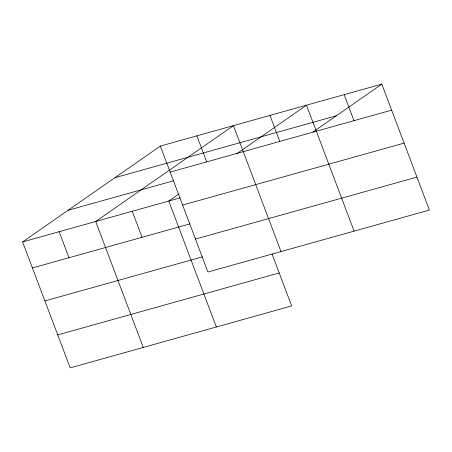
<?xml version="1.0" encoding="UTF-8"?>
<svg xmlns="http://www.w3.org/2000/svg" width="452" height="452" viewBox="0 0 452 452"><rect width="100%" height="100%" fill="white"/><g stroke="black" fill="none" stroke-linecap="round" stroke-linejoin="round"><path stroke-width="0.68" d="M272.047 254.007L291.664 305.925L70.19 367.871L22.6 241.933L160.336 146.075L381.81 84.128L429.4 210.067L207.926 272.014L160.336 146.075M179.003 193.931L168.777 201.044L216.361 326.988M236.498 153.912L306.507 105.192L354.097 231.13M312.942 132.057L381.81 84.128M114.881 177.709L336.356 115.763M170.167 172.099L391.647 110.152M68.054 210.299L173.624 180.772M22.6 241.933L180.201 197.852M182.631 205.072L404.105 143.126M32.437 267.957L190.038 223.876M195.467 239.046L416.942 177.099M44.895 300.93L202.496 256.849M57.732 334.898L279.206 272.952M344.158 94.66L353.995 120.684M269.963 115.413L279.799 141.436M281.008 251.572L233.424 125.633L95.688 221.486L143.278 347.43M196.88 135.854L206.711 161.878M132.233 211.265L142.064 237.294M59.144 231.706L68.975 257.736"/></g></svg>
